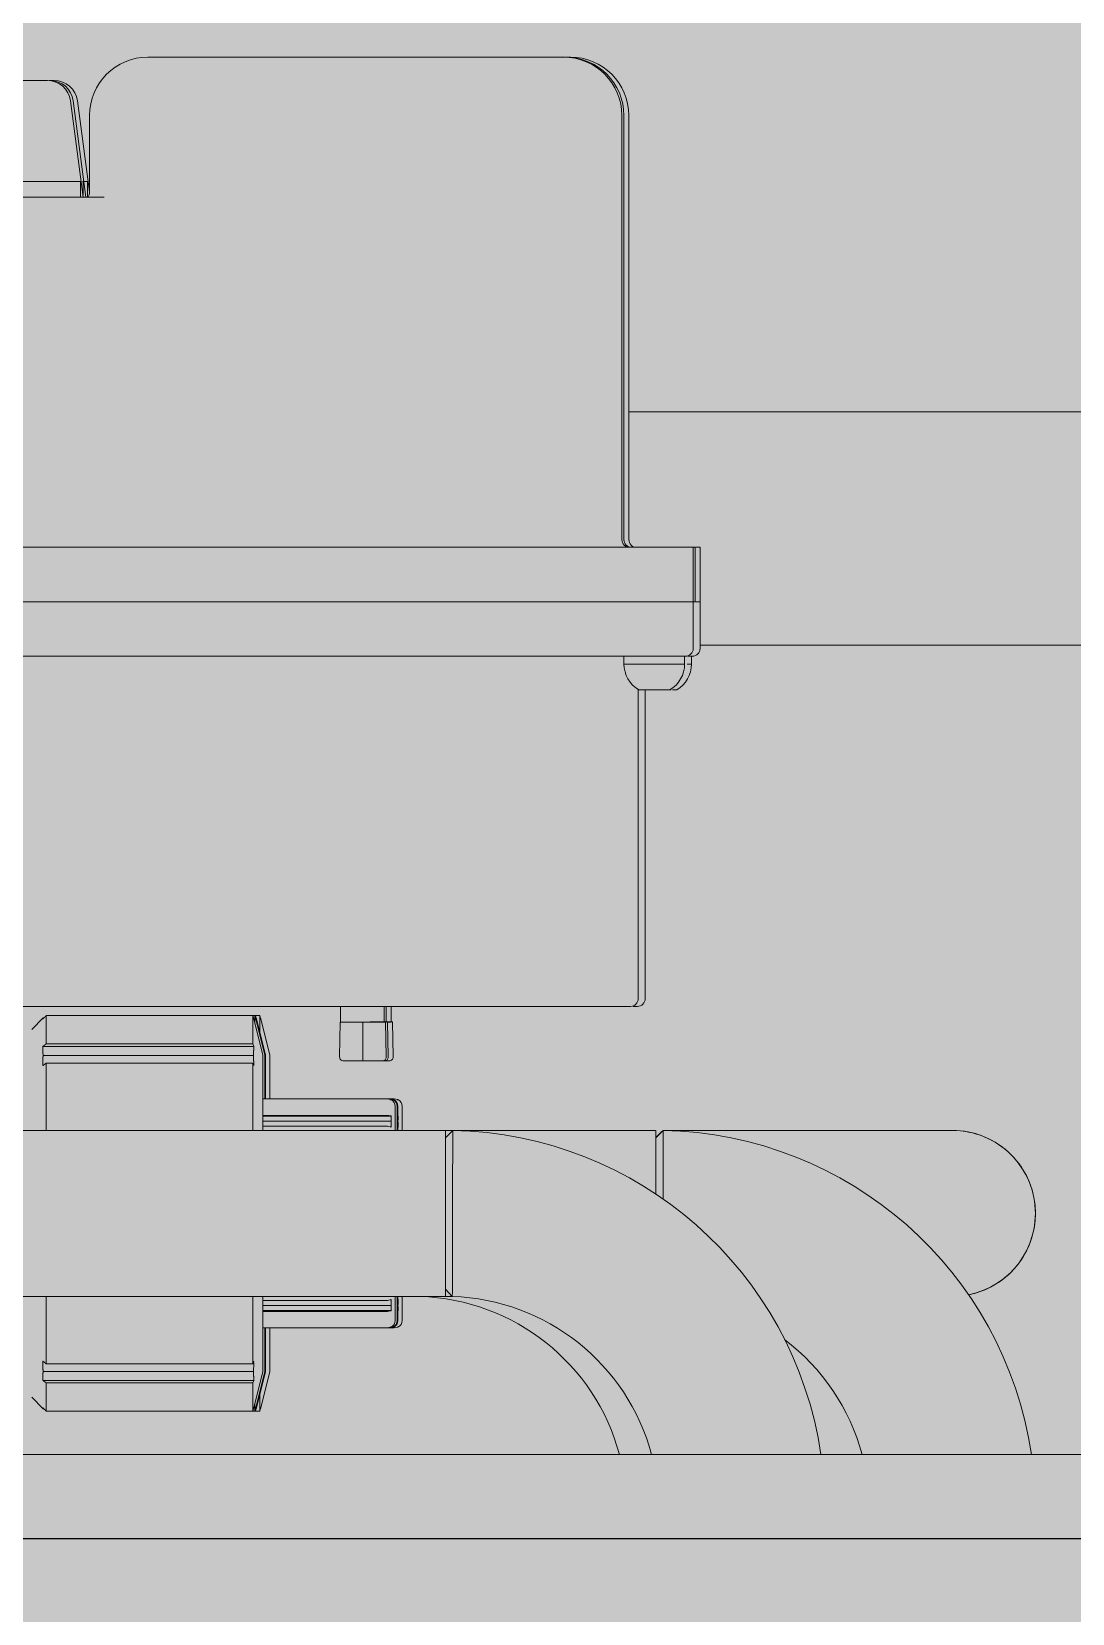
# Model space of a CAD drawing. Header units: centimetres. Extents: x 405564 to 502064, y 46284 to 60634.
# Drawn here: x 485349.02 to 485362.39, y 55967.11 to 55987.43 of the extents above; entities that cross this region are included whole.
import ezdxf

# ---------------------------------------------------------------- set-up
doc = ezdxf.new("R2010")
doc.units = ezdxf.units.CM
doc.layers.get('0').update_dxf_attribs({"color": 8, "lineweight": 9})
doc.layers.add('0-KRCN-MİMARİ-220526', color=8, linetype='Continuous', lineweight=9)
doc.layers.add('Visible (ISO)', color=8, linetype='Continuous', lineweight=18)
doc.layers.add('AS_NOT_MIMARI', color=8, linetype='Continuous')
doc.layers.add('AS_TAV', color=8, linetype='Continuous')

# ---------------------------------------------------------------- blocks, each defined once
blk = doc.blocks.new('A$Cdfb98813')
h = blk.add_hatch()
h.set_pattern_fill('ANGLE', color=256)
h.set_pattern_definition([(0, (-482318.783, -59032.118), (0, 6.985), [5.08, -1.905]), (90, (-482318.783, -59032.118), (-6.985, 4e-16), [5.08, -1.905])])
h.paths.add_polyline_path([(2235.139, -683), (325.139, -683), (325.139, -933.015), (2235.139, -933.015)])
h.paths.add_polyline_path([(800, -700), (900, -700), (900, -800), (800, -800)], flags=16)
h.paths.add_polyline_path([(1700, -700), (1800, -700), (1800, -800), (1700, -800)], flags=16)
at = {"layer": 'AS_TAV'}
blk.add_lwpolyline([(1253.081, -800), (1880, -800), (1880, -864.5), (1253.081, -864.5)], close=True, dxfattribs=at)
at = {"layer": 'Visible (ISO)'}
for p, q in [((1500.807, -845.456), (1500.767, -845.456)), ((1500.767, -845.456), (1500.767, -845.456)), ((1500.807, -845.456), (1501.564, -845.456)), ((1505.363, -845.456), (1501.564, -845.456)), ((1505.363, -845.456), (1506.107, -845.456)), ((1506.107, -845.456), (1506.133, -845.456)), ((1506.141, -845.456), (1506.196, -845.456)), ((1496.6, -845.756), (1499.475, -845.756)), ((1499.5, -845.756), (1499.509, -845.756)), ((1499.509, -845.756), (1499.564, -845.756)), ((1499.772, -846.016), (1499.937, -847.256)), ((1499.806, -846.016), (1499.971, -847.256)), ((1499.861, -846.016), (1500.017, -847.189)), ((1500.017, -846.206), (1500.017, -847.206)), ((1506.857, -851.656), (1506.857, -846.206)), ((1506.883, -851.656), (1506.883, -846.206)), ((1506.946, -851.656), (1506.946, -846.206)), ((1498.348, -847.056), (1499.603, -847.056)), ((1499.603, -847.056), (1499.9, -847.056)), ((1499.9, -847.056), (1499.9, -847.256)), ((1499.926, -847.056), (1499.934, -847.056)), ((1499.934, -847.056), (1499.934, -847.232)), ((1499.945, -847.056), (1499.989, -847.056)), ((1499.989, -847.056), (1499.989, -847.251)), ((1500.207, -847.256), (1496.164, -847.256)), ((1506.946, -850.015), (1541.199, -850.015)), ((1494.378, -851.756), (1507.277, -851.756)), ((1507.277, -851.756), (1507.773, -851.756)), ((1507.773, -851.756), (1507.798, -851.756)), ((1507.773, -851.756), (1507.773, -852.456)), ((1507.798, -851.756), (1507.798, -852.456)), ((1507.807, -851.756), (1507.862, -851.756)), ((1507.862, -851.756), (1507.862, -852.456)), ((1507.277, -852.456), (1494.378, -852.456)), ((1507.773, -852.456), (1507.277, -852.456)), ((1507.798, -852.456), (1507.773, -852.456)), ((1507.773, -852.456), (1507.773, -853.056)), ((1507.862, -852.456), (1507.807, -852.456)), ((1507.862, -852.456), (1507.862, -853.056)), ((1494.377, -853.156), (1507.276, -853.156)), ((1506.883, -853.256), (1506.883, -853.156)), ((1507.673, -853.156), (1507.276, -853.156)), ((1507.663, -853.256), (1507.663, -853.156)), ((1507.762, -853.156), (1507.707, -853.156)), ((1507.752, -853.256), (1507.752, -853.156)), ((1507.862, -853.015), (1525.305, -853.015)), ((1506.883, -853.256), (1507.663, -853.256)), ((1507.663, -853.256), (1506.883, -853.256)), ((1507.697, -853.256), (1507.752, -853.256)), ((1507.752, -853.256), (1507.697, -853.256)), ((1507.067, -853.584), (1507.067, -857.556)), ((1507.401, -853.588), (1507.067, -853.588)), ((1507.473, -853.588), (1507.073, -853.588)), ((1507.156, -853.588), (1507.156, -857.556)), ((1507.49, -853.588), (1507.435, -853.588)), ((1507.562, -853.588), (1507.507, -853.588)), ((1495.071, -857.656), (1506.57, -857.656)), ((1499.274, -857.953), (1499.421, -857.805)), ((1499.421, -857.805), (1499.43, -857.805)), ((1499.46, -857.775), (1499.46, -858.137)), ((1502.115, -857.775), (1499.46, -857.775)), ((1502.141, -857.775), (1502.115, -857.775)), ((1502.115, -858.137), (1502.115, -857.775)), ((1502.115, -857.775), (1502.126, -857.816)), ((1502.123, -857.805), (1502.125, -857.805)), ((1502.244, -858.28), (1502.125, -857.805)), ((1502.149, -857.775), (1502.141, -857.775)), ((1502.141, -857.868), (1502.141, -857.775)), ((1502.141, -857.775), (1502.151, -857.816)), ((1502.148, -857.805), (1502.15, -857.805)), ((1502.204, -857.775), (1502.149, -857.775)), ((1502.149, -857.805), (1502.149, -857.775)), ((1502.149, -857.775), (1502.159, -857.816)), ((1502.269, -858.28), (1502.15, -857.805)), ((1502.157, -857.805), (1502.159, -857.805)), ((1502.278, -858.28), (1502.159, -857.805)), ((1502.204, -857.986), (1502.204, -857.775)), ((1502.204, -857.775), (1502.214, -857.816)), ((1502.212, -857.805), (1502.214, -857.805)), ((1502.333, -858.28), (1502.214, -857.805)), ((1503.238, -857.857), (1503.23, -858.305)), ((1503.238, -857.656), (1503.238, -857.657)), ((1503.242, -857.857), (1503.238, -857.857)), ((1503.242, -857.857), (1503.241, -857.657)), ((1503.529, -857.656), (1503.529, -857.657)), ((1503.529, -857.857), (1503.529, -858.305)), ((1503.804, -857.856), (1503.804, -857.656)), ((1503.804, -857.856), (1503.821, -857.856)), ((1503.82, -857.656), (1503.82, -857.656)), ((1503.82, -857.856), (1503.828, -858.305)), ((1503.821, -857.656), (1503.821, -857.656)), ((1503.821, -857.856), (1503.829, -858.305)), ((1503.829, -857.856), (1503.829, -857.656)), ((1503.829, -857.856), (1503.846, -857.856)), ((1503.846, -857.656), (1503.846, -857.656)), ((1503.846, -857.856), (1503.854, -858.305)), ((1503.847, -857.656), (1503.847, -857.656)), ((1503.847, -857.856), (1503.855, -858.305)), ((1503.893, -857.856), (1503.893, -857.656)), ((1503.893, -857.856), (1503.91, -857.856)), ((1503.909, -857.656), (1503.909, -857.656)), ((1503.909, -857.856), (1503.917, -858.305)), ((1503.91, -857.656), (1503.91, -857.656)), ((1503.91, -857.856), (1503.918, -858.305)), ((1506.967, -857.656), (1506.57, -857.656)), ((1507.056, -857.656), (1507.001, -857.656)), ((1502.126, -858.17), (1499.419, -858.17)), ((1499.46, -858.137), (1502.115, -858.137)), ((1502.126, -858.17), (1502.115, -858.137)), ((1499.421, -858.285), (1502.125, -858.285)), ((1502.115, -858.384), (1499.46, -858.384)), ((1499.46, -858.384), (1499.46, -859.249)), ((1502.115, -859.249), (1502.115, -858.384)), ((1502.115, -858.384), (1502.126, -858.417)), ((1502.244, -858.28), (1502.244, -859.249)), ((1502.269, -858.28), (1502.269, -858.846)), ((1502.278, -858.28), (1502.278, -858.846)), ((1502.333, -858.28), (1502.333, -858.846)), ((1503.28, -858.356), (1503.529, -858.356)), ((1503.529, -858.356), (1503.778, -858.356)), ((1503.778, -858.356), (1503.779, -858.356)), ((1503.779, -858.356), (1503.804, -858.356)), ((1503.804, -858.356), (1503.805, -858.356)), ((1503.813, -858.356), (1503.867, -858.356)), ((1503.867, -858.356), (1503.868, -858.356)), ((1502.244, -858.846), (1503.844, -858.846)), ((1503.844, -858.846), (1503.869, -858.846)), ((1503.869, -858.846), (1503.878, -858.846)), ((1503.878, -858.846), (1503.933, -858.846)), ((1503.891, -858.853), (1503.88, -858.853)), ((1503.916, -858.853), (1503.905, -858.853)), ((1503.925, -858.853), (1503.916, -858.853)), ((1503.98, -858.853), (1503.969, -858.853)), ((1503.844, -859.056), (1502.244, -859.056)), ((1503.892, -859.066), (1502.244, -859.066)), ((1503.944, -859.249), (1503.944, -858.941)), ((1503.969, -859.249), (1503.969, -858.941)), ((1503.978, -859.249), (1503.978, -858.941)), ((1503.981, -859.066), (1503.978, -859.066)), ((1504.033, -859.249), (1504.033, -858.941)), ((1504.589, -859.249), (1449.07, -859.249)), ((1503.891, -859.132), (1502.244, -859.132)), ((1502.244, -859.197), (1503.844, -859.197)), ((1503.98, -859.132), (1503.978, -859.132)), ((1507.293, -859.249), (1504.589, -859.249)), ((1504.589, -859.249), (1504.589, -861.383)), ((1504.683, -859.25), (1504.589, -859.343)), ((1507.293, -859.249), (1507.293, -860.068)), ((1507.387, -859.25), (1507.293, -859.343)), ((1507.386, -859.249), (1511.102, -859.249)), ((1504.589, -861.292), (1504.678, -861.384)), ((1504.589, -861.383), (1449.07, -861.383)), ((1499.46, -861.383), (1499.46, -862.249)), ((1502.115, -862.249), (1502.115, -861.383)), ((1502.244, -861.383), (1502.244, -862.352)), ((1503.844, -861.435), (1502.244, -861.435)), ((1503.891, -861.5), (1502.244, -861.5)), ((1503.944, -861.691), (1503.944, -861.383)), ((1503.969, -861.691), (1503.969, -861.383)), ((1503.978, -861.691), (1503.978, -861.383)), ((1503.98, -861.5), (1503.978, -861.5)), ((1504.033, -861.691), (1504.033, -861.383)), ((1504.263, -861.383), (1504.265, -861.384)), ((1504.677, -861.383), (1504.589, -861.383)), ((1503.892, -861.566), (1502.244, -861.566)), ((1502.244, -861.576), (1503.844, -861.576)), ((1503.981, -861.566), (1503.978, -861.566)), ((1503.844, -861.786), (1502.244, -861.786)), ((1502.269, -861.786), (1502.269, -862.352)), ((1502.278, -861.786), (1502.278, -862.352)), ((1502.333, -861.786), (1502.333, -862.352)), ((1503.869, -861.786), (1503.844, -861.786)), ((1503.878, -861.786), (1503.869, -861.786)), ((1503.933, -861.786), (1503.878, -861.786)), ((1503.891, -861.779), (1503.88, -861.779)), ((1503.916, -861.779), (1503.905, -861.779)), ((1503.925, -861.779), (1503.916, -861.779)), ((1503.98, -861.779), (1503.969, -861.779)), ((1499.46, -862.249), (1502.115, -862.249)), ((1502.126, -862.215), (1502.115, -862.249)), ((1502.126, -862.462), (1499.419, -862.462)), ((1499.421, -862.347), (1502.125, -862.347)), ((1499.46, -862.496), (1499.46, -862.857)), ((1502.115, -862.496), (1499.46, -862.496)), ((1502.115, -862.496), (1502.126, -862.462)), ((1502.115, -862.857), (1502.115, -862.496)), ((1502.244, -862.352), (1502.125, -862.827)), ((1502.269, -862.352), (1502.15, -862.827)), ((1502.278, -862.352), (1502.159, -862.827)), ((1502.333, -862.352), (1502.214, -862.827)), ((1499.274, -862.68), (1499.421, -862.827)), ((1502.204, -862.857), (1502.204, -862.646)), ((1499.421, -862.827), (1499.43, -862.827)), ((1499.46, -862.857), (1502.115, -862.857)), ((1502.126, -862.816), (1502.115, -862.857)), ((1502.115, -862.857), (1502.141, -862.857)), ((1502.123, -862.827), (1502.125, -862.827)), ((1502.141, -862.857), (1502.141, -862.764)), ((1502.151, -862.816), (1502.141, -862.857)), ((1502.141, -862.857), (1502.149, -862.857)), ((1502.148, -862.827), (1502.15, -862.827)), ((1502.159, -862.816), (1502.149, -862.857)), ((1502.149, -862.857), (1502.149, -862.827)), ((1502.149, -862.857), (1502.204, -862.857)), ((1502.157, -862.827), (1502.159, -862.827)), ((1502.214, -862.816), (1502.204, -862.857)), ((1502.212, -862.827), (1502.214, -862.827)), ((1572.048, -863.415), (1409.528, -863.415))]:
    blk.add_line(p, q, dxfattribs=at)
for centre, radius, start, end in [((1500.767, -846.206), 0.75, 90, 180), ((1506.107, -846.206), 0.75, 0, 90), ((1506.133, -846.206), 0.75, 0, 90), ((1506.196, -846.206), 0.75, 0, 90), ((1499.475, -846.056), 0.3, 7.5946, 90), ((1499.509, -846.056), 0.3, 7.5946, 90), ((1499.564, -846.056), 0.3, 7.5946, 90), ((1499.967, -847.206), 0.05, 270, 0), ((1506.957, -851.656), 0.1, 180, 270), ((1506.983, -851.656), 0.1, 180, 270), ((1507.046, -851.656), 0.1, 180, 270), ((1507.673, -853.056), 0.1, 270, 0), ((1507.762, -853.056), 0.1, 270, 0), ((1507.273, -853.253), 0.39, 180.4674, 239.1448), ((1507.273, -853.253), 0.39, 300.8552, 359.5326), ((1507.362, -853.253), 0.39, 300.8552, 359.5326), ((1507.201, -853.253), 0.39, 300.8553, 300.9179), ((1507.29, -853.253), 0.39, 300.8553, 300.9179), ((1506.967, -857.556), 0.1, 270, 0), ((1507.056, -857.556), 0.1, 270, 0), ((1503.844, -858.941), 0.1, 0, 61.9169), ((1503.869, -858.941), 0.1, 0, 61.9169), ((1503.878, -858.941), 0.1, 0, 61.9169), ((1503.933, -858.941), 0.1, 0, 61.9169), ((1504.589, -864.126), 4.877, 8.3906, 88.8948), ((1507.293, -864.126), 4.877, 8.3906, 88.8948), ((1511.103, -860.316), 1.067, 281.2491, 89.9943), ((1504.176, -864.126), 2.743, 15.0354, 88.1349), ((1504.589, -864.126), 2.743, 15.0354, 88.1349), ((1503.844, -861.691), 0.1, 298.0831, 0), ((1503.869, -861.691), 0.1, 298.0831, 0), ((1503.878, -861.691), 0.1, 298.0831, 0), ((1503.933, -861.691), 0.1, 298.0831, 0), ((1507.293, -864.126), 2.743, 15.0354, 52.9171)]:
    blk.add_arc(centre, radius, start, end, dxfattribs=at)
at = {"layer": 'Visible (ISO)', "extrusion": (0, 0, -1)}
for centre, major_axis, ratio, start_param, end_param in [((1503.523, -857.857), (-0.281, 0), 0.000038, 0.022717, 3.118876), ((1503.548, -857.857), (-0.281, 0), 0.000038, 0.022717, 0.329474), ((1503.548, -857.857), (0.281, 0), 0.000038, 4.429411, 4.882199), ((1503.548, -857.857), (0.281, 0), 0.000038, 5.476557, 6.260468), ((1503.612, -857.857), (0.281, 0), 0.000038, 5.702763, 6.260468), ((1503.28, -858.306), (-0.0501, 0), 0.998472, 4.712389, 6.300639), ((1503.529, -858.306), (0, 0.05), 0.003068, 3.141593, 4.729842), ((1503.778, -858.306), (0, 0.05), 0.998463, 1.553343, 3.141593), ((1503.779, -858.306), (0.0501, 0), 0.998472, 6.265732, 7.853982), ((1503.804, -858.306), (0, 0.05), 0.998463, 1.553343, 3.141593), ((1503.805, -858.306), (0.0501, 0), 0.998472, 6.265732, 7.853982), ((1503.867, -858.306), (0, 0.05), 0.998463, 1.553343, 3.141593), ((1503.868, -858.306), (0.0501, 0), 0.998472, 6.265732, 7.853982), ((1492.09, -862.265), (10.036, 0), 0.629301, 6.275317, 6.296272)]:
    blk.add_ellipse(centre, major_axis=major_axis, ratio=ratio, start_param=start_param, end_param=end_param, dxfattribs=at)
at = {"layer": 'Visible (ISO)'}
for points, weights in [([(1499.419, -857.816), (1499.415, -857.811), (1499.421, -857.805)], [1.5597989968, 1.56082836341, 1.55911680131]), ([(1499.46, -857.775), (1499.439, -857.796), (1499.419, -857.816)], [1.02199171203, 1.0207070589, 1.01935490039]), ([(1502.125, -857.805), (1502.126, -857.811), (1502.126, -857.816)], [3.23810976118, 3.24166448263, 3.23952660427]), ([(1502.15, -857.805), (1502.152, -857.811), (1502.151, -857.816)], [3.23810976118, 3.24166448263, 3.23952660427]), ([(1502.159, -857.805), (1502.16, -857.811), (1502.159, -857.816)], [3.23810976118, 3.24166448263, 3.23952660427]), ([(1502.214, -857.805), (1502.215, -857.811), (1502.214, -857.816)], [3.23810976118, 3.24166448263, 3.23952660427]), ([(1503.238, -857.857), (1503.238, -857.857), (1503.238, -857.857)], [1.42303877056, 1.53275992077, 1.53784980168]), ([(1503.529, -857.857), (1503.382, -857.857), (1503.238, -857.857)], [1.4181885145, 1.6498013543, 1.4315444698]), ([(1503.239, -857.657), (1503.239, -857.657), (1503.239, -857.657)], [1.42467385359, 1.43401750028, 1.44260258549]), ([(1503.82, -857.856), (1503.673, -857.856), (1503.529, -857.857)], [1.40867692507, 1.62903609591, 1.42117105869]), ([(1503.82, -857.656), (1503.821, -857.656), (1503.821, -857.656)], [1.3883988655, 1.48739385542, 1.49117359308]), ([(1503.821, -857.856), (1503.821, -857.856), (1503.82, -857.856)], [1.39750268949, 1.60466859609, 1.39721844084]), ([(1503.821, -857.656), (1503.821, -857.656), (1503.821, -857.656)], [1.49117359308, 1.49524774734, 1.38869566347]), ([(1503.846, -857.856), (1503.833, -857.856), (1503.821, -857.856)], [1.40867692508, 1.42507265597, 1.43909772006]), ([(1503.846, -857.656), (1503.846, -857.656), (1503.847, -857.656)], [1.49117359308, 1.49524774734, 1.38869566347]), ([(1503.846, -857.656), (1503.846, -857.656), (1503.846, -857.656)], [1.3883988655, 1.48739385542, 1.49117359308]), ([(1503.847, -857.856), (1503.846, -857.856), (1503.846, -857.856)], [1.39750268949, 1.60466859609, 1.39721844084]), ([(1503.909, -857.856), (1503.877, -857.856), (1503.847, -857.856)], [1.40867692508, 1.45240680466, 1.479272493]), ([(1503.909, -857.656), (1503.91, -857.656), (1503.91, -857.656)], [1.3883988655, 1.48739385542, 1.49117359308]), ([(1503.91, -857.856), (1503.91, -857.856), (1503.909, -857.856)], [1.39750268949, 1.60466859609, 1.39721844084]), ([(1503.91, -857.656), (1503.91, -857.656), (1503.91, -857.656)], [1.49117359308, 1.49524774734, 1.38869566347]), ([(1499.419, -858.17), (1499.415, -858.228), (1499.421, -858.285)], [1.55979899676, 1.56082836338, 1.5591168013]), ([(1499.46, -858.137), (1499.439, -858.154), (1499.419, -858.17)], [1.02199171204, 1.02070705891, 1.01935490039]), ([(1502.126, -858.17), (1502.126, -858.228), (1502.125, -858.285)], [3.2402977176, 3.24243610486, 3.2388805373]), ([(1499.419, -858.417), (1499.415, -858.351), (1499.421, -858.285)], [1.5597989968, 1.56082836341, 1.55911680131]), ([(1499.46, -858.384), (1499.439, -858.401), (1499.419, -858.417)], [1.02199171205, 1.02070705892, 1.0193549004]), ([(1502.125, -858.285), (1502.126, -858.351), (1502.126, -858.417)], [3.23810976118, 3.24166448263, 3.23952660427]), ([(1499.419, -862.215), (1499.415, -862.281), (1499.421, -862.347)], [1.55969605482, 1.5607253535, 1.55901390437]), ([(1499.46, -862.249), (1499.439, -862.232), (1499.419, -862.215)], [1.02199171204, 1.02070705891, 1.01935490039]), ([(1499.419, -862.462), (1499.415, -862.405), (1499.421, -862.347)], [1.5597989968, 1.56082836341, 1.55911680131]), ([(1499.46, -862.496), (1499.439, -862.479), (1499.419, -862.462)], [1.02199171203, 1.0207070589, 1.01935490038]), ([(1502.125, -862.347), (1502.126, -862.405), (1502.126, -862.462)], [3.23810976118, 3.24166448263, 3.23952660427]), ([(1499.419, -862.816), (1499.415, -862.821), (1499.421, -862.827)], [1.55979899676, 1.56082836338, 1.5591168013]), ([(1499.46, -862.857), (1499.439, -862.836), (1499.419, -862.816)], [1.02199171203, 1.0207070589, 1.01935490038]), ([(1502.126, -862.816), (1502.126, -862.821), (1502.125, -862.827)], [3.2402977176, 3.24243610487, 3.2388805373]), ([(1502.151, -862.816), (1502.152, -862.821), (1502.15, -862.827)], [3.2402977176, 3.24243610487, 3.2388805373]), ([(1502.159, -862.816), (1502.16, -862.821), (1502.159, -862.827)], [3.2402977176, 3.24243610487, 3.2388805373]), ([(1502.214, -862.816), (1502.215, -862.821), (1502.214, -862.827)], [3.2402977176, 3.24243610487, 3.2388805373])]:
    blk.add_rational_spline(points, weights, degree=2, dxfattribs=at)
for points, knots in [([(1503.238, -857.657), (1503.25, -857.657), (1503.263, -857.657), (1503.275, -857.657), (1503.287, -857.657), (1503.299, -857.657), (1503.311, -857.657), (1503.323, -857.657), (1503.335, -857.657), (1503.347, -857.657), (1503.359, -857.657), (1503.371, -857.657), (1503.383, -857.657), (1503.395, -857.657), (1503.407, -857.657), (1503.419, -857.657), (1503.432, -857.657), (1503.444, -857.657), (1503.456, -857.657), (1503.468, -857.657), (1503.48, -857.657), (1503.492, -857.657), (1503.504, -857.657), (1503.516, -857.657), (1503.529, -857.657)], [0, 0, 0, 0, 0.125, 0.125, 0.125, 0.25, 0.25, 0.25, 0.375, 0.375, 0.375, 0.5, 0.5, 0.5, 0.625, 0.625, 0.625, 0.75, 0.75, 0.75, 0.875, 0.875, 0.875, 1, 1, 1, 1]), ([(1503.529, -857.657), (1503.541, -857.657), (1503.553, -857.657), (1503.566, -857.657), (1503.578, -857.657), (1503.59, -857.657), (1503.602, -857.657), (1503.614, -857.656), (1503.626, -857.656), (1503.638, -857.656), (1503.65, -857.656), (1503.662, -857.656), (1503.675, -857.656), (1503.687, -857.656), (1503.699, -857.656), (1503.711, -857.656), (1503.723, -857.656), (1503.735, -857.656), (1503.747, -857.656), (1503.759, -857.656), (1503.771, -857.656), (1503.783, -857.656), (1503.796, -857.656), (1503.808, -857.656), (1503.82, -857.656)], [0, 0, 0, 0, 0.125, 0.125, 0.125, 0.25, 0.25, 0.25, 0.375, 0.375, 0.375, 0.5, 0.5, 0.5, 0.625, 0.625, 0.625, 0.75, 0.75, 0.75, 0.875, 0.875, 0.875, 1, 1, 1, 1]), ([(1503.804, -857.656), (1503.805, -857.656), (1503.807, -857.656), (1503.809, -857.656), (1503.821, -857.656), (1503.833, -857.656), (1503.846, -857.656)], [0.85764, 0.85764, 0.85764, 0.85764, 0.875, 0.875, 0.875, 1, 1, 1, 1]), ([(1503.829, -857.656), (1503.832, -857.656), (1503.834, -857.656), (1503.836, -857.656), (1503.848, -857.656), (1503.86, -857.656), (1503.872, -857.656), (1503.884, -857.656), (1503.897, -857.656), (1503.909, -857.656)], [0.7259962, 0.7259962, 0.7259962, 0.7259962, 0.75, 0.75, 0.75, 0.875, 0.875, 0.875, 1, 1, 1, 1]), ([(1503.892, -858.859), (1503.889, -858.857), (1503.885, -858.855), (1503.87, -858.849), (1503.856, -858.846), (1503.844, -858.846)], [-0.04795054, -0.04795054, -0.04795054, -0.04795054, -0.03698305, -0.03698305, 0, 0, 0, 0]), ([(1503.918, -858.859), (1503.914, -858.857), (1503.911, -858.855), (1503.896, -858.849), (1503.881, -858.846), (1503.869, -858.846)], [-0.04795054, -0.04795054, -0.04795054, -0.04795054, -0.03698305, -0.03698305, 0, 0, 0, 0]), ([(1503.892, -858.859), (1503.893, -858.858), (1503.894, -858.857), (1503.894, -858.855), (1503.893, -858.854), (1503.891, -858.853)], [-0.4506792, -0.4506792, -0.4506792, -0.4506792, -0.4024589, -0.4024589, -0.3366871, -0.3366871, -0.3366871, -0.3366871]), ([(1503.918, -858.859), (1503.919, -858.858), (1503.919, -858.857), (1503.919, -858.855), (1503.918, -858.854), (1503.916, -858.853)], [-0.4506792, -0.4506792, -0.4506792, -0.4506792, -0.4024589, -0.4024589, -0.3366871, -0.3366871, -0.3366871, -0.3366871]), ([(1503.926, -858.859), (1503.927, -858.858), (1503.928, -858.857), (1503.928, -858.855), (1503.927, -858.854), (1503.925, -858.853)], [-0.4506792, -0.4506792, -0.4506792, -0.4506792, -0.4024589, -0.4024589, -0.3366871, -0.3366871, -0.3366871, -0.3366871]), ([(1503.981, -858.859), (1503.978, -858.857), (1503.974, -858.855), (1503.959, -858.849), (1503.945, -858.846), (1503.933, -858.846)], [-0.04795054, -0.04795054, -0.04795054, -0.04795054, -0.03698305, -0.03698305, 0, 0, 0, 0]), ([(1503.981, -858.859), (1503.982, -858.858), (1503.983, -858.857), (1503.983, -858.855), (1503.982, -858.854), (1503.98, -858.853)], [-0.4506792, -0.4506792, -0.4506792, -0.4506792, -0.4024589, -0.4024589, -0.3366871, -0.3366871, -0.3366871, -0.3366871]), ([(1503.844, -859.056), (1503.856, -859.056), (1503.87, -859.059), (1503.885, -859.064), (1503.889, -859.065), (1503.892, -859.066)], [-0.59352464, -0.59352464, -0.59352464, -0.59352464, -0.55650825, -0.55650825, -0.54557287, -0.54557287, -0.54557287, -0.54557287]), ([(1503.891, -859.132), (1503.893, -859.119), (1503.894, -859.106), (1503.894, -859.085), (1503.893, -859.076), (1503.892, -859.066)], [-0.4682307, -0.4682307, -0.4682307, -0.4682307, -0.4024589, -0.4024589, -0.3542386, -0.3542386, -0.3542386, -0.3542386]), ([(1503.98, -859.132), (1503.982, -859.119), (1503.983, -859.106), (1503.983, -859.085), (1503.982, -859.076), (1503.981, -859.066)], [-0.4682307, -0.4682307, -0.4682307, -0.4682307, -0.4024589, -0.4024589, -0.3542386, -0.3542386, -0.3542386, -0.3542386]), ([(1503.892, -859.208), (1503.889, -859.206), (1503.885, -859.205), (1503.87, -859.2), (1503.856, -859.197), (1503.844, -859.197)], [-0.04795054, -0.04795054, -0.04795054, -0.04795054, -0.03698305, -0.03698305, 0, 0, 0, 0]), ([(1503.892, -859.208), (1503.893, -859.197), (1503.894, -859.186), (1503.894, -859.162), (1503.893, -859.147), (1503.891, -859.132)], [-0.4506792, -0.4506792, -0.4506792, -0.4506792, -0.4024589, -0.4024589, -0.3366871, -0.3366871, -0.3366871, -0.3366871]), ([(1503.981, -859.208), (1503.982, -859.197), (1503.983, -859.186), (1503.983, -859.162), (1503.982, -859.147), (1503.98, -859.132)], [-0.4506792, -0.4506792, -0.4506792, -0.4506792, -0.4024589, -0.4024589, -0.3366871, -0.3366871, -0.3366871, -0.3366871]), ([(1504.681, -860.316), (1504.682, -860.036), (1504.682, -859.76), (1504.683, -859.562), (1504.683, -859.464), (1504.683, -859.385), (1504.683, -859.331), (1504.683, -859.278), (1504.683, -859.25), (1504.683, -859.25)], [-1, -1, -1, -1, -0.875, -0.875, -0.875, -0.8125, -0.8125, -0.8125, -0.7500877, -0.7500877, -0.7500877, -0.7500877]), ([(1507.386, -859.252), (1507.386, -859.25), (1507.386, -859.249), (1507.386, -859.249), (1507.386, -859.249), (1507.386, -859.249), (1507.386, -859.249)], [-0.01069402, -0.01069402, -0.01069402, -0.01069402, 0, 0, 0, 0.00001575, 0.00001575, 0.00001575, 0.00001575]), ([(1507.386, -860.131), (1507.386, -859.917), (1507.387, -859.716), (1507.387, -859.562), (1507.387, -859.464), (1507.387, -859.385), (1507.387, -859.331), (1507.387, -859.278), (1507.387, -859.25), (1507.387, -859.25)], [-0.9722475, -0.9722475, -0.9722475, -0.9722475, -0.875, -0.875, -0.875, -0.8125, -0.8125, -0.8125, -0.7500877, -0.7500877, -0.7500877, -0.7500877]), ([(1511.103, -859.249), (1511.383, -859.25), (1511.659, -859.364), (1511.857, -859.562), (1511.956, -859.661), (1512.035, -859.779), (1512.088, -859.908), (1512.141, -860.038), (1512.169, -860.176), (1512.169, -860.317), (1512.169, -860.457), (1512.141, -860.596), (1512.088, -860.725), (1512.034, -860.855), (1511.955, -860.972), (1511.856, -861.071), (1511.757, -861.17), (1511.638, -861.249), (1511.51, -861.302), (1511.446, -861.328), (1511.379, -861.349), (1511.311, -861.362)], [-1, -1, -1, -1, -0.875, -0.875, -0.875, -0.8125, -0.8125, -0.8125, -0.75, -0.75, -0.75, -0.6875, -0.6875, -0.6875, -0.625, -0.625, -0.625, -0.5625, -0.5625, -0.5625, -0.5314707, -0.5314707, -0.5314707, -0.5314707]), ([(1504.678, -861.384), (1504.678, -861.384), (1504.678, -861.384), (1504.678, -861.384), (1504.678, -861.384), (1504.678, -861.357), (1504.679, -861.303), (1504.679, -861.249), (1504.679, -861.171), (1504.679, -861.071), (1504.68, -860.971), (1504.68, -860.854), (1504.68, -860.724), (1504.681, -860.595), (1504.681, -860.456), (1504.681, -860.316)], [-0.2501612, -0.2501612, -0.2501612, -0.2501612, -0.25, -0.25, -0.25, -0.1875, -0.1875, -0.1875, -0.125, -0.125, -0.125, -0.0625, -0.0625, -0.0625, 0, 0, 0, 0]), ([(1503.844, -861.435), (1503.856, -861.435), (1503.87, -861.433), (1503.885, -861.428), (1503.889, -861.426), (1503.892, -861.425)], [-0.59352463, -0.59352463, -0.59352463, -0.59352463, -0.55654158, -0.55654158, -0.54557409, -0.54557409, -0.54557409, -0.54557409]), ([(1503.891, -861.5), (1503.893, -861.485), (1503.894, -861.47), (1503.894, -861.446), (1503.893, -861.436), (1503.892, -861.425)], [-0.4682307, -0.4682307, -0.4682307, -0.4682307, -0.4024589, -0.4024589, -0.3542386, -0.3542386, -0.3542386, -0.3542386]), ([(1503.892, -861.566), (1503.893, -861.556), (1503.894, -861.547), (1503.894, -861.526), (1503.893, -861.513), (1503.891, -861.5)], [-0.4506792, -0.4506792, -0.4506792, -0.4506792, -0.4024589, -0.4024589, -0.3366871, -0.3366871, -0.3366871, -0.3366871]), ([(1503.98, -861.5), (1503.982, -861.485), (1503.983, -861.47), (1503.983, -861.446), (1503.982, -861.436), (1503.981, -861.425)], [-0.4682307, -0.4682307, -0.4682307, -0.4682307, -0.4024589, -0.4024589, -0.3542386, -0.3542386, -0.3542386, -0.3542386]), ([(1503.981, -861.566), (1503.982, -861.556), (1503.983, -861.547), (1503.983, -861.526), (1503.982, -861.513), (1503.98, -861.5)], [-0.4506792, -0.4506792, -0.4506792, -0.4506792, -0.4024589, -0.4024589, -0.3366871, -0.3366871, -0.3366871, -0.3366871]), ([(1504.265, -861.384), (1504.265, -861.384), (1504.265, -861.384), (1504.265, -861.384), (1504.265, -861.384), (1504.265, -861.384), (1504.265, -861.383)], [-0.250161246, -0.250161246, -0.250161246, -0.250161246, -0.25, -0.25, -0.25, -0.24188931, -0.24188931, -0.24188931, -0.24188931]), ([(1503.892, -861.566), (1503.889, -861.567), (1503.885, -861.569), (1503.87, -861.574), (1503.856, -861.576), (1503.844, -861.576)], [-0.04795177, -0.04795177, -0.04795177, -0.04795177, -0.03701639, -0.03701639, 0, 0, 0, 0]), ([(1503.844, -861.786), (1503.856, -861.786), (1503.87, -861.783), (1503.885, -861.777), (1503.889, -861.776), (1503.892, -861.774)], [-0.59352463, -0.59352463, -0.59352463, -0.59352463, -0.55654158, -0.55654158, -0.54557409, -0.54557409, -0.54557409, -0.54557409]), ([(1503.869, -861.786), (1503.881, -861.786), (1503.896, -861.783), (1503.911, -861.777), (1503.914, -861.776), (1503.918, -861.774)], [-0.59352463, -0.59352463, -0.59352463, -0.59352463, -0.55654158, -0.55654158, -0.54557409, -0.54557409, -0.54557409, -0.54557409]), ([(1503.891, -861.779), (1503.893, -861.778), (1503.894, -861.777), (1503.894, -861.775), (1503.893, -861.774), (1503.892, -861.774)], [-0.4682307, -0.4682307, -0.4682307, -0.4682307, -0.4024589, -0.4024589, -0.3542386, -0.3542386, -0.3542386, -0.3542386]), ([(1503.916, -861.779), (1503.918, -861.778), (1503.919, -861.777), (1503.919, -861.775), (1503.919, -861.774), (1503.918, -861.774)], [-0.4682307, -0.4682307, -0.4682307, -0.4682307, -0.4024589, -0.4024589, -0.3542386, -0.3542386, -0.3542386, -0.3542386]), ([(1503.925, -861.779), (1503.927, -861.778), (1503.928, -861.777), (1503.928, -861.775), (1503.927, -861.774), (1503.926, -861.774)], [-0.4682307, -0.4682307, -0.4682307, -0.4682307, -0.4024589, -0.4024589, -0.3542386, -0.3542386, -0.3542386, -0.3542386]), ([(1503.933, -861.786), (1503.945, -861.786), (1503.959, -861.783), (1503.974, -861.777), (1503.978, -861.776), (1503.981, -861.774)], [-0.59352463, -0.59352463, -0.59352463, -0.59352463, -0.55654158, -0.55654158, -0.54557409, -0.54557409, -0.54557409, -0.54557409]), ([(1503.98, -861.779), (1503.982, -861.778), (1503.983, -861.777), (1503.983, -861.775), (1503.982, -861.774), (1503.981, -861.774)], [-0.4682307, -0.4682307, -0.4682307, -0.4682307, -0.4024589, -0.4024589, -0.3542386, -0.3542386, -0.3542386, -0.3542386])]:
    blk.add_open_spline(points, degree=3, knots=knots, dxfattribs=at)
for points in [[(1503.241, -857.657), (1503.241, -857.657), (1503.24, -857.657), (1503.239, -857.657)], [(1503.821, -857.656), (1503.815, -857.656), (1503.81, -857.656), (1503.804, -857.656)], [(1503.847, -857.656), (1503.841, -857.656), (1503.835, -857.656), (1503.829, -857.656)], [(1503.91, -857.656), (1503.904, -857.656), (1503.898, -857.656), (1503.893, -857.656)], [(1503.914, -858.853), (1503.903, -858.849), (1503.889, -858.846), (1503.878, -858.846)], [(1503.926, -858.859), (1503.925, -858.858), (1503.924, -858.858), (1503.923, -858.857)], [(1503.978, -859.065), (1503.979, -859.065), (1503.98, -859.066), (1503.981, -859.066)], [(1503.981, -859.208), (1503.98, -859.207), (1503.979, -859.207), (1503.978, -859.206)], [(1507.386, -859.249), (1507.355, -859.28), (1507.324, -859.311), (1507.293, -859.342)], [(1507.386, -859.249), (1507.386, -859.249), (1507.386, -859.249), (1507.386, -859.249)], [(1511.102, -859.249), (1511.103, -859.249), (1511.103, -859.249), (1511.103, -859.249)], [(1503.978, -861.426), (1503.979, -861.426), (1503.98, -861.425), (1503.981, -861.425)], [(1503.981, -861.566), (1503.98, -861.566), (1503.979, -861.567), (1503.978, -861.567)], [(1503.878, -861.786), (1503.889, -861.786), (1503.903, -861.784), (1503.914, -861.779)], [(1503.923, -861.775), (1503.924, -861.775), (1503.925, -861.774), (1503.926, -861.774)]]:
    blk.add_open_spline(points, degree=3, dxfattribs=at)
blk = doc.blocks.new('A$C6A10306C')
at = {"layer": 'AS_NOT_MIMARI'}
blk.add_blockref('A$Cdfb98813', (13285.68, -3801.454), dxfattribs=at)

msp = doc.modelspace()

# ---------------------------------------------------------------- block references
at = {"layer": '0-KRCN-MİMARİ-220526'}
msp.add_blockref('A$C6A10306C', (470564.066, 60634.016), dxfattribs=at)

doc.saveas('drawing.dxf')
